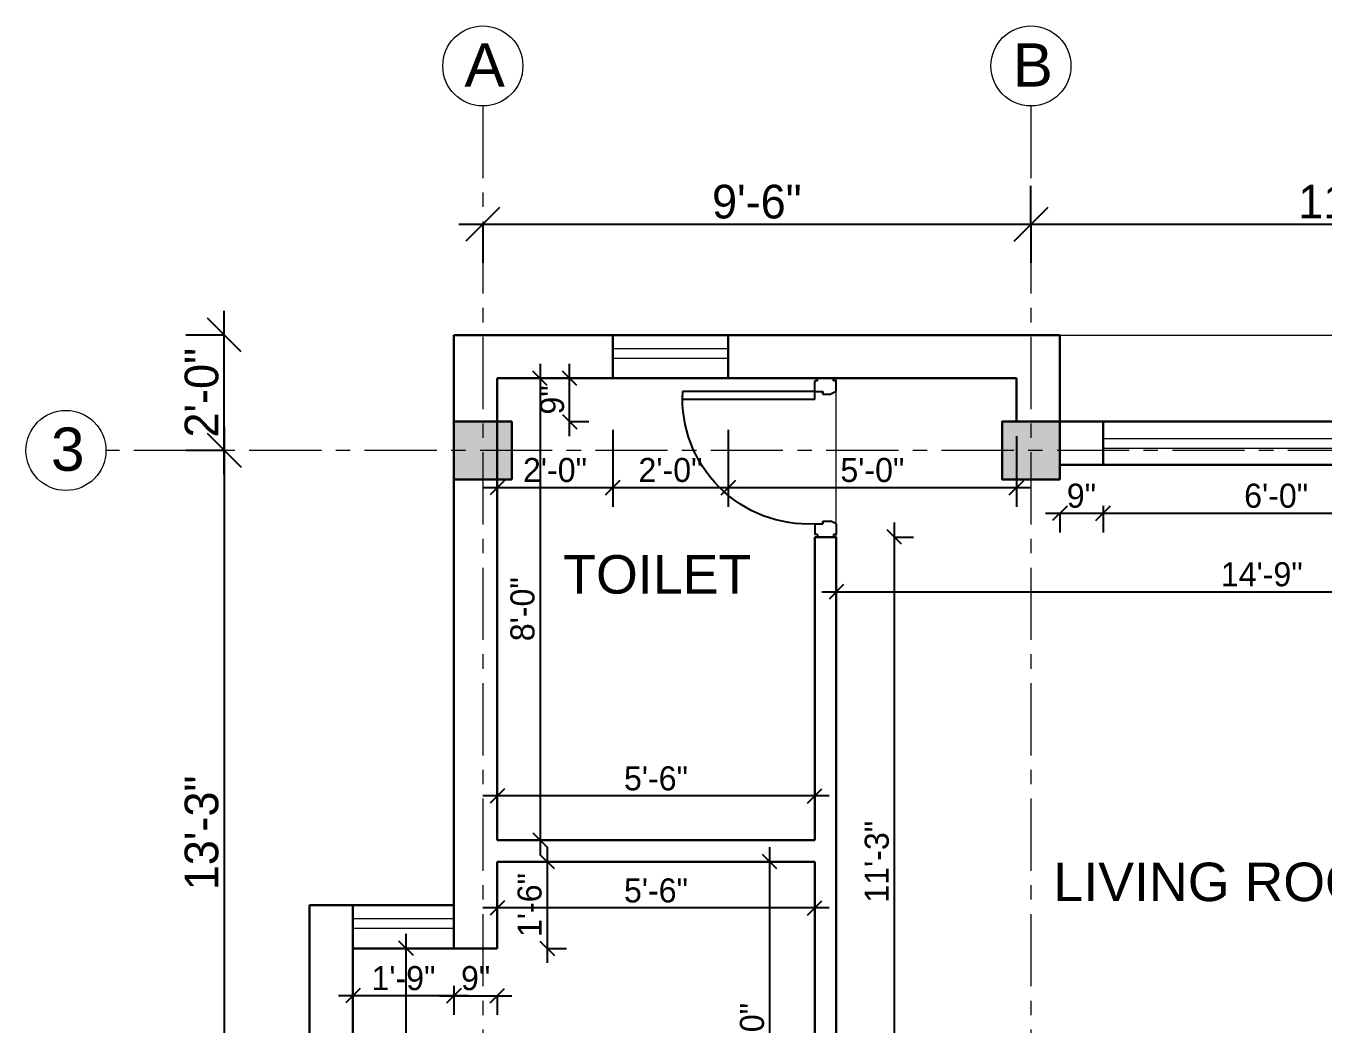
# Model space of a CAD drawing. Header units: inches. Extents: x 28835 to 36795, y -18828 to -9750.
# Drawn here: x 30624.3 to 30894.1, y -13903.9 to -13696.5 of the extents above; entities that cross this region are included whole.
import ezdxf

# ---------------------------------------------------------------- set-up
doc = ezdxf.new("R2010")
doc.units = ezdxf.units.IN
doc.header["$LTSCALE"] = 12
doc.header["$MEASUREMENT"] = 0
doc.linetypes.add('CENTER', pattern=[2, 1.25, -0.25, 0.25, -0.25])
doc.layers.add('06. Text', color=114, linetype='Continuous')
doc.layers.add('door', color=8, linetype='Continuous')
for name, color, linetype, lineweight in [('Centre Line', 253, 'CENTER', 9), ('colum', 250, 'Continuous', 30), ('dim', 85, 'Continuous', 9), ('dimention', 5, 'Continuous', 9), ('Elevation', 114, 'Continuous', 20), ('Ha2', 31, 'Continuous', 0), ('STAIRCASE', 6, 'Continuous', 9), ('Wall', 1, 'Continuous', 30), ('WIN', 140, 'Continuous', 15), ('window', 6, 'Continuous', 9)]:
    doc.layers.add(name, color=color, linetype=linetype, lineweight=lineweight)
doc.styles.add('Bijay', font='', dxfattribs={"height": 8})
doc.styles.add('Times', font='GOTHIC.TTF')
doc.styles.get('Bijay').set_extended_font_data('Serifa BT')
doc.dimstyles.new('D50', dxfattribs={"dimtxt": 5, "dimasz": 3, "dimexe": 4, "dimexo": 12, "dimgap": 1, "dimtad": 1, "dimdec": 0, "dimzin": 3, "dimdsep": 46, "dimlunit": 4, "dimtxsty": 'Times', "dimblk": 'OBLIQUE', "dimcen": 0, "dimdle": 3, "dimaunit": 1, "dimadec": 3, "dimazin": 0, "dimtfac": 1, "dimtdec": 0, "dimtix": 1, "dimtofl": 0, "dimtmove": 1, "dimatfit": 0, "dimldrblk": 'OBLIQUE', "dimfxl": 12, "dimfxlon": 1, "dimtolj": 1, "dimtzin": 0, "dimarcsym": 0})
doc.dimstyles.new('D75', dxfattribs={"dimtxt": 7, "dimasz": 7, "dimexe": 8, "dimexo": 24, "dimgap": 1, "dimtad": 1, "dimdec": 1, "dimzin": 3, "dimdsep": 46, "dimlunit": 4, "dimtxsty": 'Times', "dimblk": 'OBLIQUE', "dimcen": 0, "dimdle": 5, "dimaunit": 1, "dimadec": 3, "dimazin": 0, "dimtfac": 1, "dimtdec": 1, "dimtix": 1, "dimtofl": 0, "dimtmove": 1, "dimatfit": 0, "dimldrblk": 'OBLIQUE', "dimfxl": 1, "dimfxlon": 1, "dimtolj": 1, "dimtzin": 0, "dimarcsym": 0})

# ---------------------------------------------------------------- blocks, each defined once
blk = doc.blocks.new('door2.5')
at = {"layer": 'door'}
for p, q in [((0, 6), (0, 3)), ((0.5, 6), (0, 6)), ((0.5, 6), (0.5, 6.5)), ((2.5, 6.5), (0.5, 6.5)), ((2.5, 6.5), (2.5, 5)), ((4, 6.5), (2.5, 6.5)), ((2.5, 5), (3, 5)), ((3, 5), (2.5, 5)), ((3, 5), (3, 3.5)), ((27.5, 5), (27, 5)), ((27, 5), (27, 3.5)), ((27, 5), (27.5, 5)), ((27.5, 6.5), (27.5, 5)), ((27.5, 6.5), (29.5, 6.5)), ((29.5, 6), (29.5, 6.5)), ((29.5, 6), (30, 6)), ((30, 6), (30, 3)), ((0.5, 3), (0, 3)), ((0.5, 2.5), (0.5, 3)), ((2.5, 2.5), (0.5, 2.5)), ((2.5, 2.5), (3, 3.5)), ((27.5, 2.5), (27, 3.5)), ((27.5, 2.5), (29.5, 2.5)), ((29.5, 3), (30, 3)), ((29.5, 2.5), (29.5, 3))]:
    blk.add_line(p, q, dxfattribs=at)
for points in [[(2.5, 6.5), (2.5, 31.51)], [(4, 6.5), (4, 31.54)]]:
    blk.add_lwpolyline(points, dxfattribs=at)
blk.add_arc((3.79, 7.79), 23.75, 356.8785, 93.1057, dxfattribs=at)
blk = doc.blocks.new('_Oblique')
at = {"color": 0, "linetype": 'ByBlock', "lineweight": -2}
blk.add_line((-0.5, -0.5), (0.5, 0.5), dxfattribs=at)
blk = doc.blocks.new('*D600')
at = {"layer": 'Defpoints', "color": 0, "ltscale": 12, "transparency": 16777216}
for p in [(30692.34, -13888.21), (30703.42, -13888.21), (30692.34, -13937.71)]:
    blk.add_point(p, dxfattribs=at)
at = {"layer": 'dim', "color": 0, "lineweight": -2, "ltscale": 12, "transparency": 16777216}
for p, q in [((30703.42, -13940.71), (30703.42, -13885.21)), ((30703.42, -13888.21), (30707.42, -13888.21)), ((30703.42, -13937.71), (30707.42, -13937.71))]:
    blk.add_line(p, q, dxfattribs=at)
at = {"layer": 'dim', "color": 0, "lineweight": -2, "ltscale": 12, "transparency": 16777216, "xscale": 3, "yscale": 3, "zscale": 3}
for p, rotation in [((30703.42, -13888.21), 90), ((30703.42, -13937.71), 270)]:
    blk.add_blockref('_Oblique', p, dxfattribs=dict(at, rotation=rotation))
at = {"layer": 'dim', "color": 0, "ltscale": 12, "transparency": 16777216, "insert": (30699.85, -13912.96), "char_height": 5, "attachment_point": 5, "rotation": 90, "style": 'Times'}
blk.add_mtext('\\A1;4\'-2"', dxfattribs=at)
blk = doc.blocks.new('*D601')
at = {"layer": 'Defpoints', "color": 0, "ltscale": 12, "transparency": 16777216}
for p in [(30692.34, -13884.01), (30713.36, -13884.01), (30692.34, -13898.06)]:
    blk.add_point(p, dxfattribs=at)
at = {"layer": 'dim', "color": 0, "lineweight": -2, "ltscale": 12, "transparency": 16777216}
for p, q in [((30692.34, -13896.01), (30692.34, -13902.06)), ((30713.36, -13896.01), (30713.36, -13902.06)), ((30716.36, -13898.06), (30689.34, -13898.06))]:
    blk.add_line(p, q, dxfattribs=at)
at = {"layer": 'dim', "color": 0, "lineweight": -2, "ltscale": 12, "transparency": 16777216, "xscale": 3, "yscale": 3, "zscale": 3, "rotation": 180}
blk.add_blockref('_Oblique', (30692.34, -13898.06), dxfattribs=at)
at = {"layer": 'dim', "color": 0, "lineweight": -2, "ltscale": 12, "transparency": 16777216, "xscale": 3, "yscale": 3, "zscale": 3}
blk.add_blockref('_Oblique', (30713.36, -13898.06), dxfattribs=at)
at = {"layer": 'dim', "color": 0, "ltscale": 12, "transparency": 16777216, "insert": (30702.85, -13894.43), "char_height": 5, "attachment_point": 5, "style": 'Times'}
blk.add_mtext('\\A1;1\'-9"', dxfattribs=at)
blk = doc.blocks.new('*D602')
at = {"layer": 'Defpoints', "color": 0, "ltscale": 12, "transparency": 16777216}
for p in [(30713.36, -13888.21), (30722.36, -13888.21), (30722.36, -13898.06)]:
    blk.add_point(p, dxfattribs=at)
at = {"layer": 'dim', "color": 0, "lineweight": -2, "ltscale": 12, "transparency": 16777216}
for p, q in [((30710.36, -13898.06), (30725.36, -13898.06)), ((30713.36, -13898.06), (30713.36, -13902.06)), ((30722.36, -13898.06), (30722.36, -13902.06))]:
    blk.add_line(p, q, dxfattribs=at)
at = {"layer": 'dim', "color": 0, "lineweight": -2, "ltscale": 12, "transparency": 16777216, "xscale": 3, "yscale": 3, "zscale": 3, "rotation": 180}
blk.add_blockref('_Oblique', (30713.36, -13898.06), dxfattribs=at)
at = {"layer": 'dim', "color": 0, "lineweight": -2, "ltscale": 12, "transparency": 16777216, "xscale": 3, "yscale": 3, "zscale": 3}
blk.add_blockref('_Oblique', (30722.36, -13898.06), dxfattribs=at)
at = {"layer": 'dim', "color": 0, "ltscale": 12, "transparency": 16777216, "insert": (30717.86, -13894.43), "char_height": 5, "attachment_point": 5, "style": 'Times'}
blk.add_mtext('\\A1;9"', dxfattribs=at)
blk = doc.blocks.new('*D603')
at = {"layer": 'Defpoints', "color": 0, "ltscale": 12, "transparency": 16777216}
for p in [(30722.36, -13870.21), (30722.36, -13888.21), (30732.74, -13888.21)]:
    blk.add_point(p, dxfattribs=at)
at = {"layer": 'dim', "color": 0, "lineweight": -2, "ltscale": 12, "transparency": 16777216}
for p, q in [((30732.74, -13867.21), (30732.74, -13891.21)), ((30732.74, -13870.21), (30736.74, -13870.21)), ((30732.74, -13888.21), (30736.74, -13888.21))]:
    blk.add_line(p, q, dxfattribs=at)
at = {"layer": 'dim', "color": 0, "lineweight": -2, "ltscale": 12, "transparency": 16777216, "xscale": 3, "yscale": 3, "zscale": 3}
for p, rotation in [((30732.74, -13870.21), 90), ((30732.74, -13888.21), 270)]:
    blk.add_blockref('_Oblique', p, dxfattribs=dict(at, rotation=rotation))
at = {"layer": 'dim', "color": 0, "ltscale": 12, "transparency": 16777216, "insert": (30729.11, -13879.21), "char_height": 5, "attachment_point": 5, "rotation": 90, "style": 'Times'}
blk.add_mtext('\\A1;1\'-6"', dxfattribs=at)
blk = doc.blocks.new('*D604')
at = {"layer": 'Defpoints', "color": 0, "ltscale": 12, "transparency": 16777216}
for p in [(30722.36, -13870.21), (30788.38, -13870.21), (30722.36, -13879.82)]:
    blk.add_point(p, dxfattribs=at)
at = {"layer": 'dim', "color": 0, "lineweight": -2, "ltscale": 12, "transparency": 16777216}
for p, q in [((30791.38, -13879.82), (30719.36, -13879.82)), ((30722.36, -13879.82), (30722.36, -13883.82)), ((30788.38, -13879.82), (30788.38, -13883.82))]:
    blk.add_line(p, q, dxfattribs=at)
at = {"layer": 'dim', "color": 0, "lineweight": -2, "ltscale": 12, "transparency": 16777216, "xscale": 3, "yscale": 3, "zscale": 3, "rotation": 180}
blk.add_blockref('_Oblique', (30722.36, -13879.82), dxfattribs=at)
at = {"layer": 'dim', "color": 0, "lineweight": -2, "ltscale": 12, "transparency": 16777216, "xscale": 3, "yscale": 3, "zscale": 3}
blk.add_blockref('_Oblique', (30788.38, -13879.82), dxfattribs=at)
at = {"layer": 'dim', "color": 0, "ltscale": 12, "transparency": 16777216, "insert": (30755.37, -13876.2), "char_height": 5, "attachment_point": 5, "style": 'Times'}
blk.add_mtext('\\A1;5\'-6"', dxfattribs=at)
blk = doc.blocks.new('*D605')
at = {"layer": 'Defpoints', "color": 0, "ltscale": 12, "transparency": 16777216}
for p in [(30788.38, -13870.21), (30779, -13942.21), (30788.38, -13942.21)]:
    blk.add_point(p, dxfattribs=at)
at = {"layer": 'dim', "color": 0, "lineweight": -2, "ltscale": 12, "transparency": 16777216}
for p, q in [((30779, -13867.21), (30779, -13945.21)), ((30779, -13870.21), (30775, -13870.21)), ((30779, -13942.21), (30775, -13942.21))]:
    blk.add_line(p, q, dxfattribs=at)
at = {"layer": 'dim', "color": 0, "lineweight": -2, "ltscale": 12, "transparency": 16777216, "xscale": 3, "yscale": 3, "zscale": 3}
for p, rotation in [((30779, -13870.21), 90), ((30779, -13942.21), 270)]:
    blk.add_blockref('_Oblique', p, dxfattribs=dict(at, rotation=rotation))
at = {"layer": 'dim', "color": 0, "ltscale": 12, "transparency": 16777216, "insert": (30775.37, -13906.21), "char_height": 5, "attachment_point": 5, "rotation": 90, "style": 'Times'}
blk.add_mtext('\\A1;6\'-0"', dxfattribs=at)
blk = doc.blocks.new('*D608')
at = {"layer": 'Defpoints', "color": 0, "ltscale": 12, "transparency": 16777216}
for p in [(30792.88, -13802.71), (30792.88, -13937.71), (30804.94, -13937.71)]:
    blk.add_point(p, dxfattribs=at)
at = {"layer": 'dim', "color": 0, "lineweight": -2, "ltscale": 12, "transparency": 16777216}
for p, q in [((30804.94, -13799.71), (30804.94, -13940.71)), ((30804.88, -13802.71), (30808.94, -13802.71)), ((30804.88, -13937.71), (30808.94, -13937.71))]:
    blk.add_line(p, q, dxfattribs=at)
at = {"layer": 'dim', "color": 0, "lineweight": -2, "ltscale": 12, "transparency": 16777216, "xscale": 3, "yscale": 3, "zscale": 3}
for p, rotation in [((30804.94, -13802.71), 90), ((30804.94, -13937.71), 270)]:
    blk.add_blockref('_Oblique', p, dxfattribs=dict(at, rotation=rotation))
at = {"layer": 'dim', "color": 0, "ltscale": 12, "transparency": 16777216, "insert": (30801.32, -13870.21), "char_height": 5, "attachment_point": 5, "rotation": 90, "style": 'Times'}
blk.add_mtext('\\A1;11\'-3"', dxfattribs=at)
blk = doc.blocks.new('*D610')
at = {"layer": 'Defpoints', "color": 0, "ltscale": 12, "transparency": 16777216}
for p in [(30722.36, -13856.52), (30722.36, -13865.71), (30788.38, -13865.71)]:
    blk.add_point(p, dxfattribs=at)
at = {"layer": 'dim', "color": 0, "lineweight": -2, "ltscale": 12, "transparency": 16777216}
for p, q in [((30722.36, -13856.52), (30722.36, -13852.52)), ((30788.38, -13856.52), (30788.38, -13852.52)), ((30791.38, -13856.52), (30719.36, -13856.52))]:
    blk.add_line(p, q, dxfattribs=at)
at = {"layer": 'dim', "color": 0, "lineweight": -2, "ltscale": 12, "transparency": 16777216, "xscale": 3, "yscale": 3, "zscale": 3, "rotation": 180}
blk.add_blockref('_Oblique', (30722.36, -13856.52), dxfattribs=at)
at = {"layer": 'dim', "color": 0, "lineweight": -2, "ltscale": 12, "transparency": 16777216, "xscale": 3, "yscale": 3, "zscale": 3}
blk.add_blockref('_Oblique', (30788.38, -13856.52), dxfattribs=at)
at = {"layer": 'dim', "color": 0, "ltscale": 12, "transparency": 16777216, "insert": (30755.37, -13852.9), "char_height": 5, "attachment_point": 5, "style": 'Times'}
blk.add_mtext('\\A1;5\'-6"', dxfattribs=at)
blk = doc.blocks.new('*D611')
at = {"layer": 'Defpoints', "color": 0, "ltscale": 12, "transparency": 16777216}
for p in [(30746.38, -13769.71), (30731.26, -13865.71), (30746.38, -13865.71)]:
    blk.add_point(p, dxfattribs=at)
at = {"layer": 'dim', "color": 0, "lineweight": -2, "ltscale": 12, "transparency": 16777216}
for p, q in [((30731.26, -13766.71), (30731.26, -13868.71)), ((30734.38, -13769.71), (30727.26, -13769.71)), ((30734.38, -13865.71), (30727.26, -13865.71))]:
    blk.add_line(p, q, dxfattribs=at)
at = {"layer": 'dim', "color": 0, "lineweight": -2, "ltscale": 12, "transparency": 16777216, "xscale": 3, "yscale": 3, "zscale": 3}
for p, rotation in [((30731.26, -13769.71), 90), ((30731.26, -13865.71), 270)]:
    blk.add_blockref('_Oblique', p, dxfattribs=dict(at, rotation=rotation))
at = {"layer": 'dim', "color": 0, "ltscale": 12, "transparency": 16777216, "insert": (30727.63, -13817.71), "char_height": 5, "attachment_point": 5, "rotation": 90, "style": 'Times'}
blk.add_mtext('\\A1;8\'-0"', dxfattribs=at)
blk = doc.blocks.new('*D612')
at = {"layer": 'Defpoints', "color": 0, "ltscale": 12, "transparency": 16777216}
for p in [(30725.36, -13769.71), (30737.41, -13769.71), (30725.36, -13778.71)]:
    blk.add_point(p, dxfattribs=at)
at = {"layer": 'dim', "color": 0, "lineweight": -2, "ltscale": 12, "transparency": 16777216}
for p, q in [((30737.41, -13781.71), (30737.41, -13766.71)), ((30737.36, -13769.71), (30741.41, -13769.71)), ((30737.36, -13778.71), (30741.41, -13778.71))]:
    blk.add_line(p, q, dxfattribs=at)
at = {"layer": 'dim', "color": 0, "lineweight": -2, "ltscale": 12, "transparency": 16777216, "xscale": 3, "yscale": 3, "zscale": 3}
for p, rotation in [((30737.41, -13769.71), 90), ((30737.41, -13778.71), 270)]:
    blk.add_blockref('_Oblique', p, dxfattribs=dict(at, rotation=rotation))
at = {"layer": 'dim', "color": 0, "ltscale": 12, "transparency": 16777216, "insert": (30733.78, -13774.21), "char_height": 5, "attachment_point": 5, "rotation": 90, "style": 'Times'}
blk.add_mtext('\\A1;9"', dxfattribs=at)
blk = doc.blocks.new('*D613')
at = {"layer": 'Defpoints', "color": 0, "ltscale": 12, "transparency": 16777216}
for p in [(30722.36, -13769.71), (30746.38, -13769.71), (30746.38, -13792.42)]:
    blk.add_point(p, dxfattribs=at)
at = {"layer": 'dim', "color": 0, "lineweight": -2, "ltscale": 12, "transparency": 16777216}
for p, q in [((30722.36, -13781.71), (30722.36, -13796.42)), ((30746.38, -13781.71), (30746.38, -13796.42)), ((30719.36, -13792.42), (30749.38, -13792.42))]:
    blk.add_line(p, q, dxfattribs=at)
at = {"layer": 'dim', "color": 0, "lineweight": -2, "ltscale": 12, "transparency": 16777216, "xscale": 3, "yscale": 3, "zscale": 3, "rotation": 180}
blk.add_blockref('_Oblique', (30722.36, -13792.42), dxfattribs=at)
at = {"layer": 'dim', "color": 0, "lineweight": -2, "ltscale": 12, "transparency": 16777216, "xscale": 3, "yscale": 3, "zscale": 3}
blk.add_blockref('_Oblique', (30746.38, -13792.42), dxfattribs=at)
at = {"layer": 'dim', "color": 0, "ltscale": 12, "transparency": 16777216, "insert": (30734.37, -13788.8), "char_height": 5, "attachment_point": 5, "style": 'Times'}
blk.add_mtext('\\A1;2\'-0"', dxfattribs=at)
blk = doc.blocks.new('*D614')
at = {"layer": 'Defpoints', "color": 0, "ltscale": 12, "transparency": 16777216}
for p in [(30746.38, -13765.51), (30770.4, -13765.51), (30770.4, -13792.42)]:
    blk.add_point(p, dxfattribs=at)
at = {"layer": 'dim', "color": 0, "lineweight": -2, "ltscale": 12, "transparency": 16777216}
for p, q in [((30746.38, -13780.42), (30746.38, -13796.42)), ((30770.4, -13780.42), (30770.4, -13796.42)), ((30743.38, -13792.42), (30773.4, -13792.42))]:
    blk.add_line(p, q, dxfattribs=at)
at = {"layer": 'dim', "color": 0, "lineweight": -2, "ltscale": 12, "transparency": 16777216, "xscale": 3, "yscale": 3, "zscale": 3, "rotation": 180}
blk.add_blockref('_Oblique', (30746.38, -13792.42), dxfattribs=at)
at = {"layer": 'dim', "color": 0, "lineweight": -2, "ltscale": 12, "transparency": 16777216, "xscale": 3, "yscale": 3, "zscale": 3}
blk.add_blockref('_Oblique', (30770.4, -13792.42), dxfattribs=at)
at = {"layer": 'dim', "color": 0, "ltscale": 12, "transparency": 16777216, "insert": (30758.39, -13788.8), "char_height": 5, "attachment_point": 5, "style": 'Times'}
blk.add_mtext('\\A1;2\'-0"', dxfattribs=at)
blk = doc.blocks.new('*D615')
at = {"layer": 'Defpoints', "color": 0, "ltscale": 12, "transparency": 16777216}
for p in [(30770.4, -13769.71), (30830.36, -13769.71), (30830.36, -13792.42)]:
    blk.add_point(p, dxfattribs=at)
at = {"layer": 'dim', "color": 0, "lineweight": -2, "ltscale": 12, "transparency": 16777216}
for p, q in [((30770.4, -13781.71), (30770.4, -13796.42)), ((30830.36, -13781.71), (30830.36, -13796.42)), ((30767.4, -13792.42), (30833.36, -13792.42))]:
    blk.add_line(p, q, dxfattribs=at)
at = {"layer": 'dim', "color": 0, "lineweight": -2, "ltscale": 12, "transparency": 16777216, "xscale": 3, "yscale": 3, "zscale": 3, "rotation": 180}
blk.add_blockref('_Oblique', (30770.4, -13792.42), dxfattribs=at)
at = {"layer": 'dim', "color": 0, "lineweight": -2, "ltscale": 12, "transparency": 16777216, "xscale": 3, "yscale": 3, "zscale": 3}
blk.add_blockref('_Oblique', (30830.36, -13792.42), dxfattribs=at)
at = {"layer": 'dim', "color": 0, "ltscale": 12, "transparency": 16777216, "insert": (30800.38, -13788.8), "char_height": 5, "attachment_point": 5, "style": 'Times'}
blk.add_mtext('\\A1;5\'-0"', dxfattribs=at)
blk = doc.blocks.new('*D616')
at = {"layer": 'Defpoints', "color": 0, "ltscale": 12, "transparency": 16777216}
for p in [(30839.36, -13787.71), (30848.36, -13787.71), (30848.36, -13797.77)]:
    blk.add_point(p, dxfattribs=at)
at = {"layer": 'dim', "color": 0, "lineweight": -2, "ltscale": 12, "transparency": 16777216}
for p, q in [((30836.36, -13797.77), (30851.36, -13797.77)), ((30839.36, -13797.77), (30839.36, -13801.77)), ((30848.36, -13797.77), (30848.36, -13801.77))]:
    blk.add_line(p, q, dxfattribs=at)
at = {"layer": 'dim', "color": 0, "lineweight": -2, "ltscale": 12, "transparency": 16777216, "xscale": 3, "yscale": 3, "zscale": 3, "rotation": 180}
blk.add_blockref('_Oblique', (30839.36, -13797.77), dxfattribs=at)
at = {"layer": 'dim', "color": 0, "lineweight": -2, "ltscale": 12, "transparency": 16777216, "xscale": 3, "yscale": 3, "zscale": 3}
blk.add_blockref('_Oblique', (30848.36, -13797.77), dxfattribs=at)
at = {"layer": 'dim', "color": 0, "ltscale": 12, "transparency": 16777216, "insert": (30843.86, -13794.14), "char_height": 5, "attachment_point": 5, "style": 'Times'}
blk.add_mtext('\\A1;9"', dxfattribs=at)
blk = doc.blocks.new('*D617')
at = {"layer": 'Defpoints', "color": 0, "ltscale": 12, "transparency": 16777216}
for p in [(30848.36, -13784.21), (30920.36, -13784.21), (30920.36, -13797.77)]:
    blk.add_point(p, dxfattribs=at)
at = {"layer": 'dim', "color": 0, "lineweight": -2, "ltscale": 12, "transparency": 16777216}
for p, q in [((30848.36, -13796.21), (30848.36, -13801.77)), ((30920.36, -13796.21), (30920.36, -13801.77)), ((30845.36, -13797.77), (30923.36, -13797.77))]:
    blk.add_line(p, q, dxfattribs=at)
at = {"layer": 'dim', "color": 0, "lineweight": -2, "ltscale": 12, "transparency": 16777216, "xscale": 3, "yscale": 3, "zscale": 3, "rotation": 180}
blk.add_blockref('_Oblique', (30848.36, -13797.77), dxfattribs=at)
at = {"layer": 'dim', "color": 0, "lineweight": -2, "ltscale": 12, "transparency": 16777216, "xscale": 3, "yscale": 3, "zscale": 3}
blk.add_blockref('_Oblique', (30920.36, -13797.77), dxfattribs=at)
at = {"layer": 'dim', "color": 0, "ltscale": 12, "transparency": 16777216, "insert": (30884.36, -13794.14), "char_height": 5, "attachment_point": 5, "style": 'Times'}
blk.add_mtext('\\A1;6\'-0"', dxfattribs=at)
blk = doc.blocks.new('*D633')
at = {"layer": 'Defpoints', "color": 0, "ltscale": 12, "transparency": 16777216}
for p in [(30719.34, -13707.65), (30833.36, -13707.65), (30833.36, -13737.69)]:
    blk.add_point(p, dxfattribs=at)
at = {"layer": 'dimention', "color": 0, "lineweight": -2, "ltscale": 12, "transparency": 16777216}
for p, q in [((30714.34, -13737.69), (30838.36, -13737.69)), ((30719.34, -13737.57), (30719.34, -13745.69)), ((30833.36, -13737.57), (30833.36, -13745.69))]:
    blk.add_line(p, q, dxfattribs=at)
at = {"layer": 'dimention', "color": 0, "lineweight": -2, "ltscale": 12, "transparency": 16777216, "xscale": 7, "yscale": 7, "zscale": 7, "rotation": 180}
blk.add_blockref('_Oblique', (30719.34, -13737.69), dxfattribs=at)
at = {"layer": 'dimention', "color": 0, "lineweight": -2, "ltscale": 12, "transparency": 16777216, "xscale": 7, "yscale": 7, "zscale": 7}
blk.add_blockref('_Oblique', (30833.36, -13737.69), dxfattribs=at)
at = {"layer": 'dimention', "color": 0, "ltscale": 12, "transparency": 16777216, "insert": (30776.35, -13733.02), "char_height": 7, "attachment_point": 5, "style": 'Times'}
blk.add_mtext('\\A1;9\'-6"', dxfattribs=at)
blk = doc.blocks.new('*D634')
at = {"layer": 'Defpoints', "color": 0, "ltscale": 12, "transparency": 16777216}
for p in [(30968.36, -13707.65), (30833.36, -13737.69), (30968.36, -13737.69)]:
    blk.add_point(p, dxfattribs=at)
at = {"layer": 'dimention', "color": 0, "lineweight": -2, "ltscale": 12, "transparency": 16777216}
for p, q in [((30833.36, -13737.69), (30833.36, -13729.69)), ((30828.36, -13737.69), (30973.36, -13737.69)), ((30968.36, -13737.57), (30968.36, -13745.69))]:
    blk.add_line(p, q, dxfattribs=at)
at = {"layer": 'dimention', "color": 0, "lineweight": -2, "ltscale": 12, "transparency": 16777216, "xscale": 7, "yscale": 7, "zscale": 7, "rotation": 180}
blk.add_blockref('_Oblique', (30833.36, -13737.69), dxfattribs=at)
at = {"layer": 'dimention', "color": 0, "lineweight": -2, "ltscale": 12, "transparency": 16777216, "xscale": 7, "yscale": 7, "zscale": 7}
blk.add_blockref('_Oblique', (30968.36, -13737.69), dxfattribs=at)
at = {"layer": 'dimention', "color": 0, "ltscale": 12, "transparency": 16777216, "insert": (30900.86, -13733.02), "char_height": 7, "attachment_point": 5, "style": 'Times'}
blk.add_mtext('\\A1;11\'-3"', dxfattribs=at)
blk = doc.blocks.new('*D639')
at = {"layer": 'Defpoints', "color": 0, "ltscale": 12, "transparency": 16777216}
for p in [(30665.57, -13760.71), (30713.36, -13760.71), (30713.36, -13784.71)]:
    blk.add_point(p, dxfattribs=at)
at = {"layer": 'dimention', "color": 0, "lineweight": -2, "ltscale": 12, "transparency": 16777216}
for p, q in [((30665.57, -13789.71), (30665.57, -13755.71)), ((30665.7, -13760.71), (30657.57, -13760.71)), ((30665.7, -13784.71), (30657.57, -13784.71))]:
    blk.add_line(p, q, dxfattribs=at)
at = {"layer": 'dimention', "color": 0, "lineweight": -2, "ltscale": 12, "transparency": 16777216, "xscale": 7, "yscale": 7, "zscale": 7}
for p, rotation in [((30665.57, -13760.71), 90), ((30665.57, -13784.71), 270)]:
    blk.add_blockref('_Oblique', p, dxfattribs=dict(at, rotation=rotation))
at = {"layer": 'dimention', "color": 0, "ltscale": 12, "transparency": 16777216, "insert": (30660.89, -13772.71), "char_height": 7, "attachment_point": 5, "rotation": 90, "style": 'Times'}
blk.add_mtext('\\A1;2\'-0"', dxfattribs=at)
blk = doc.blocks.new('*D640')
at = {"layer": 'Defpoints', "color": 0, "ltscale": 12, "transparency": 16777216}
for p in [(30713.36, -13784.71), (30665.57, -13943.71), (30683.34, -13943.71)]:
    blk.add_point(p, dxfattribs=at)
at = {"layer": 'dimention', "color": 0, "lineweight": -2, "ltscale": 12, "transparency": 16777216}
for p, q in [((30665.57, -13779.71), (30665.57, -13948.71)), ((30665.7, -13784.71), (30657.57, -13784.71)), ((30665.57, -13943.71), (30657.57, -13943.71))]:
    blk.add_line(p, q, dxfattribs=at)
at = {"layer": 'dimention', "color": 0, "lineweight": -2, "ltscale": 12, "transparency": 16777216, "xscale": 7, "yscale": 7, "zscale": 7}
for p, rotation in [((30665.57, -13784.71), 90), ((30665.57, -13943.71), 270)]:
    blk.add_blockref('_Oblique', p, dxfattribs=dict(at, rotation=rotation))
at = {"layer": 'dimention', "color": 0, "ltscale": 12, "transparency": 16777216, "insert": (30660.89, -13864.21), "char_height": 7, "attachment_point": 5, "rotation": 90, "style": 'Times'}
blk.add_mtext('\\A1;13\'-3"', dxfattribs=at)
blk = doc.blocks.new('*D647')
at = {"layer": 'Defpoints', "color": 0, "ltscale": 12, "transparency": 16777216}
for p in [(30969.86, -13801.77), (30792.88, -13802.71), (30969.86, -13814.1)]:
    blk.add_point(p, dxfattribs=at)
at = {"layer": 'dim', "color": 0, "lineweight": -2, "ltscale": 12, "transparency": 16777216}
for p, q in [((30789.88, -13814.1), (30972.86, -13814.1)), ((30792.88, -13814.1), (30792.88, -13818.1)), ((30969.86, -13813.77), (30969.86, -13818.1))]:
    blk.add_line(p, q, dxfattribs=at)
at = {"layer": 'dim', "color": 0, "lineweight": -2, "ltscale": 12, "transparency": 16777216, "xscale": 3, "yscale": 3, "zscale": 3, "rotation": 180}
blk.add_blockref('_Oblique', (30792.88, -13814.1), dxfattribs=at)
at = {"layer": 'dim', "color": 0, "lineweight": -2, "ltscale": 12, "transparency": 16777216, "xscale": 3, "yscale": 3, "zscale": 3}
blk.add_blockref('_Oblique', (30969.86, -13814.1), dxfattribs=at)
at = {"layer": 'dim', "color": 0, "ltscale": 12, "transparency": 16777216, "insert": (30881.37, -13810.48), "char_height": 5, "attachment_point": 5, "style": 'Times'}
blk.add_mtext('\\A1;14\'-9"', dxfattribs=at)

msp = doc.modelspace()

# ---------------------------------------------------------------- hatches: boundary and pattern name
at = {"layer": 'Ha2'}
for points in [[(30725.36, -13790.71), (30725.36, -13778.71), (30713.36, -13778.71), (30713.36, -13790.71)], [(30839.36, -13790.71), (30839.36, -13778.71), (30827.36, -13778.71), (30827.36, -13790.71)]]:
    msp.add_hatch(color=256, dxfattribs=at).paths.add_polyline_path(points)

# ---------------------------------------------------------------- linework, layer by layer
at = {"layer": 'Centre Line'}
for p, q in [((30719.36, -13713.09), (30719.36, -14171.63)), ((30833.36, -13713.09), (30833.36, -14180.63)), ((31165.78, -13784.71), (30640.97, -13784.71))]:
    msp.add_line(p, q, dxfattribs=at)
at = {"layer": 'colum'}
for points in [[(30725.36, -13790.71), (30725.36, -13778.71), (30713.36, -13778.71), (30713.36, -13790.71)], [(30839.36, -13790.71), (30839.36, -13778.71), (30827.36, -13778.71), (30827.36, -13790.71)]]:
    msp.add_lwpolyline(points, close=True, dxfattribs=at)
at = {"layer": 'Elevation', "flags": 128}
for points in [[(30683.34, -13879.21), (30713.36, -13879.21), (30713.36, -13760.71), (30956.36, -13760.71)], [(30962.36, -14105.71), (30839.36, -14105.71), (30839.36, -14141.71), (30839.36, -14141.71), (30716.34, -14133.71), (30716.34, -14117.71), (30683.34, -14117.71), (30683.34, -13879.21)]]:
    msp.add_lwpolyline(points, dxfattribs=at)
at = {"layer": 'STAIRCASE'}
msp.add_line((30792.88, -13802.71), (30792.88, -13769.71), dxfattribs=at)
at = {"layer": 'Wall'}
for p, q in [((30839.36, -13760.71), (30713.36, -13760.71)), ((30713.36, -13760.71), (30713.36, -13888.21)), ((30839.36, -13778.71), (30839.36, -13760.71)), ((30722.36, -13865.71), (30722.36, -13769.71)), ((30722.36, -13769.71), (30830.36, -13769.71)), ((30830.36, -13778.71), (30830.36, -13769.71)), ((31085.36, -13778.71), (30833.36, -13778.71)), ((30839.36, -13787.71), (30969.86, -13787.71)), ((30788.38, -13802.71), (30792.88, -13802.71)), ((30788.38, -13865.71), (30788.38, -13802.71)), ((30792.88, -13937.71), (30792.88, -13802.71)), ((30788.38, -13865.71), (30722.36, -13865.71)), ((30722.36, -13888.21), (30722.36, -13870.21)), ((30788.38, -13870.21), (30722.36, -13870.21)), ((30788.38, -13942.21), (30788.38, -13870.21)), ((30713.36, -13879.21), (30683.34, -13879.21)), ((30683.34, -14117.71), (30683.34, -13879.21)), ((30722.36, -13888.21), (30692.34, -13888.21))]:
    msp.add_line(p, q, dxfattribs=at)
at = {"layer": 'Wall', "ltscale": 12}
for p, q in [((30746.38, -13760.71), (30746.38, -13769.71)), ((30770.4, -13760.71), (30770.4, -13769.71)), ((30848.36, -13778.71), (30848.36, -13787.71))]:
    msp.add_line(p, q, dxfattribs=at)
msp.add_lwpolyline([(30692.34, -13879.21), (30692.34, -14108.71), (30716.36, -14108.71), (30716.36, -14105.71)], dxfattribs=at)
at = {"layer": 'WIN', "ltscale": 12}
for p, q in [((30746.38, -13763.51), (30770.4, -13763.51)), ((30746.38, -13765.51), (30770.4, -13765.51)), ((30848.36, -13782.21), (30920.36, -13782.21)), ((30848.36, -13784.21), (30920.36, -13784.21)), ((30692.34, -13882.01), (30713.36, -13882.01)), ((30692.34, -13884.01), (30713.36, -13884.01))]:
    msp.add_line(p, q, dxfattribs=at)
at = {"layer": 'window', "linetype": 'Continuous', "ltscale": 25}
for centre in [(30719.36, -13704.77), (30833.36, -13704.77), (30632.65, -13784.71)]:
    msp.add_circle(centre, 8.32, dxfattribs=at)

# ---------------------------------------------------------------- block references
at = {"layer": 'door', "xscale": -1.099999999998545, "yscale": 1.100000000000364, "zscale": 1.099999999999939, "rotation": 90}
msp.add_blockref('door2.5', (30795.58, -13769.71), dxfattribs=at)

# ---------------------------------------------------------------- texts
at = {"layer": '06. Text', "ltscale": 0.3, "char_height": 8, "attachment_point": 5, "style": 'Bijay'}
for s, insert, width in [('{\\fArial|b0|i0|c0|p34;TOILET\\P }', (30755.64, -13817.19), 84.1644), ('{\\fArial|b0|i0|c0|p34;LIVING ROOM}', (30875.28, -13874.45), 99.1644)]:
    msp.add_mtext(s, dxfattribs=dict(at, insert=insert, width=width))
at = {"layer": 'window', "linetype": 'Continuous', "ltscale": 25, "char_height": 9, "width": 0.0000117, "attachment_point": 5, "rotation": 359.9776}
for s, insert in [('{\\fArial|b0|i0|c0|p34;A}', (30719.74, -13704.56)), ('{\\fArial|b0|i0|c0|p34;B}', (30833.74, -13704.56)), ('{\\fArial|b0|i0|c0|p34;3}', (30633.03, -13784.5))]:
    msp.add_mtext(s, dxfattribs=dict(at, insert=insert))

# ---------------------------------------------------------------- dimensions: what is measured, and where the dimension line sits
at = {"layer": 'dim', "ltscale": 12}
for base, p1, p2, picture, middle in [((30731.26, -13865.71), (30746.38, -13769.71), (30746.38, -13865.71), '*D611', (30727.63, -13817.71)), ((30737.41, -13769.71), (30725.36, -13778.71), (30725.36, -13769.71), '*D612', (30733.78, -13774.21)), ((30804.94, -13937.71), (30792.88, -13802.71), (30792.88, -13937.71), '*D608', (30801.32, -13870.21)), ((30732.74, -13888.21), (30722.36, -13870.21), (30722.36, -13888.21), '*D603', (30729.11, -13879.21)), ((30779, -13942.21), (30788.38, -13870.21), (30788.38, -13942.21), '*D605', (30775.37, -13906.21)), ((30703.41723038, -13888.21327801), (30692.34296275, -13937.71327801), (30692.34296275, -13888.21327801), '*D600', (30699.85434798, -13912.96327801))]:
    dim = msp.add_linear_dim(base=base, p1=p1, p2=p2, angle=90, dimstyle='D50', dxfattribs=at)
    dim.commit()
    dim.dimension.update_dxf_attribs({"geometry": picture, "text_midpoint": middle})
for base, p1, p2, picture, middle in [((30770.4, -13792.42), (30746.38, -13765.51), (30770.4, -13765.51), '*D614', (30758.39, -13788.8)), ((30746.38, -13792.42), (30722.36, -13769.71), (30746.38, -13769.71), '*D613', (30734.37, -13788.8)), ((30830.36, -13792.42), (30770.4, -13769.71), (30830.36, -13769.71), '*D615', (30800.38, -13788.8)), ((30920.36, -13797.77), (30848.36, -13784.21), (30920.36, -13784.21), '*D617', (30884.36, -13794.14)), ((30848.36, -13797.77), (30839.36, -13787.71), (30848.36, -13787.71), '*D616', (30843.86, -13794.14)), ((30969.86, -13814.1), (30792.88, -13802.71), (30969.86, -13801.77), '*D647', (30881.37, -13810.48)), ((30722.36, -13856.52), (30788.38, -13865.71), (30722.36, -13865.71), '*D610', (30755.37, -13852.9)), ((30722.36, -13879.82), (30788.38, -13870.21), (30722.36, -13870.21), '*D604', (30755.37, -13876.2)), ((30692.34, -13898.06), (30713.36, -13884.01), (30692.34, -13884.01), '*D601', (30702.85, -13894.43)), ((30722.36, -13898.06), (30713.36, -13888.21), (30722.36, -13888.21), '*D602', (30717.86, -13894.43))]:
    dim = msp.add_linear_dim(base=base, p1=p1, p2=p2, dimstyle='D50', dxfattribs=at)
    dim.commit()
    dim.dimension.update_dxf_attribs({"geometry": picture, "text_midpoint": middle})
at = {"layer": 'dimention', "ltscale": 12}
for base, p1, p2, picture, middle in [((30833.36, -13737.69), (30719.34, -13707.65), (30833.36, -13707.65), '*D633', (30776.35, -13733.02)), ((30968.36, -13737.69), (30833.36, -13737.69), (30968.36, -13707.65), '*D634', (30900.86, -13733.02))]:
    dim = msp.add_linear_dim(base=base, p1=p1, p2=p2, dimstyle='D75', override={"dimfxl": 0.125}, dxfattribs=at)
    dim.commit()
    dim.dimension.update_dxf_attribs({"geometry": picture, "text_midpoint": middle})
for base, p2, picture, middle in [((30665.57, -13760.71), (30713.36, -13760.71), '*D639', (30660.89, -13772.71)), ((30665.57, -13943.71), (30683.34, -13943.71), '*D640', (30660.89, -13864.21))]:
    dim = msp.add_linear_dim(base=base, p1=(30713.36, -13784.71), p2=p2, angle=90, dimstyle='D75', override={"dimfxl": 0.125}, dxfattribs=at)
    dim.commit()
    dim.dimension.update_dxf_attribs({"geometry": picture, "text_midpoint": middle})

doc.saveas('drawing.dxf')
